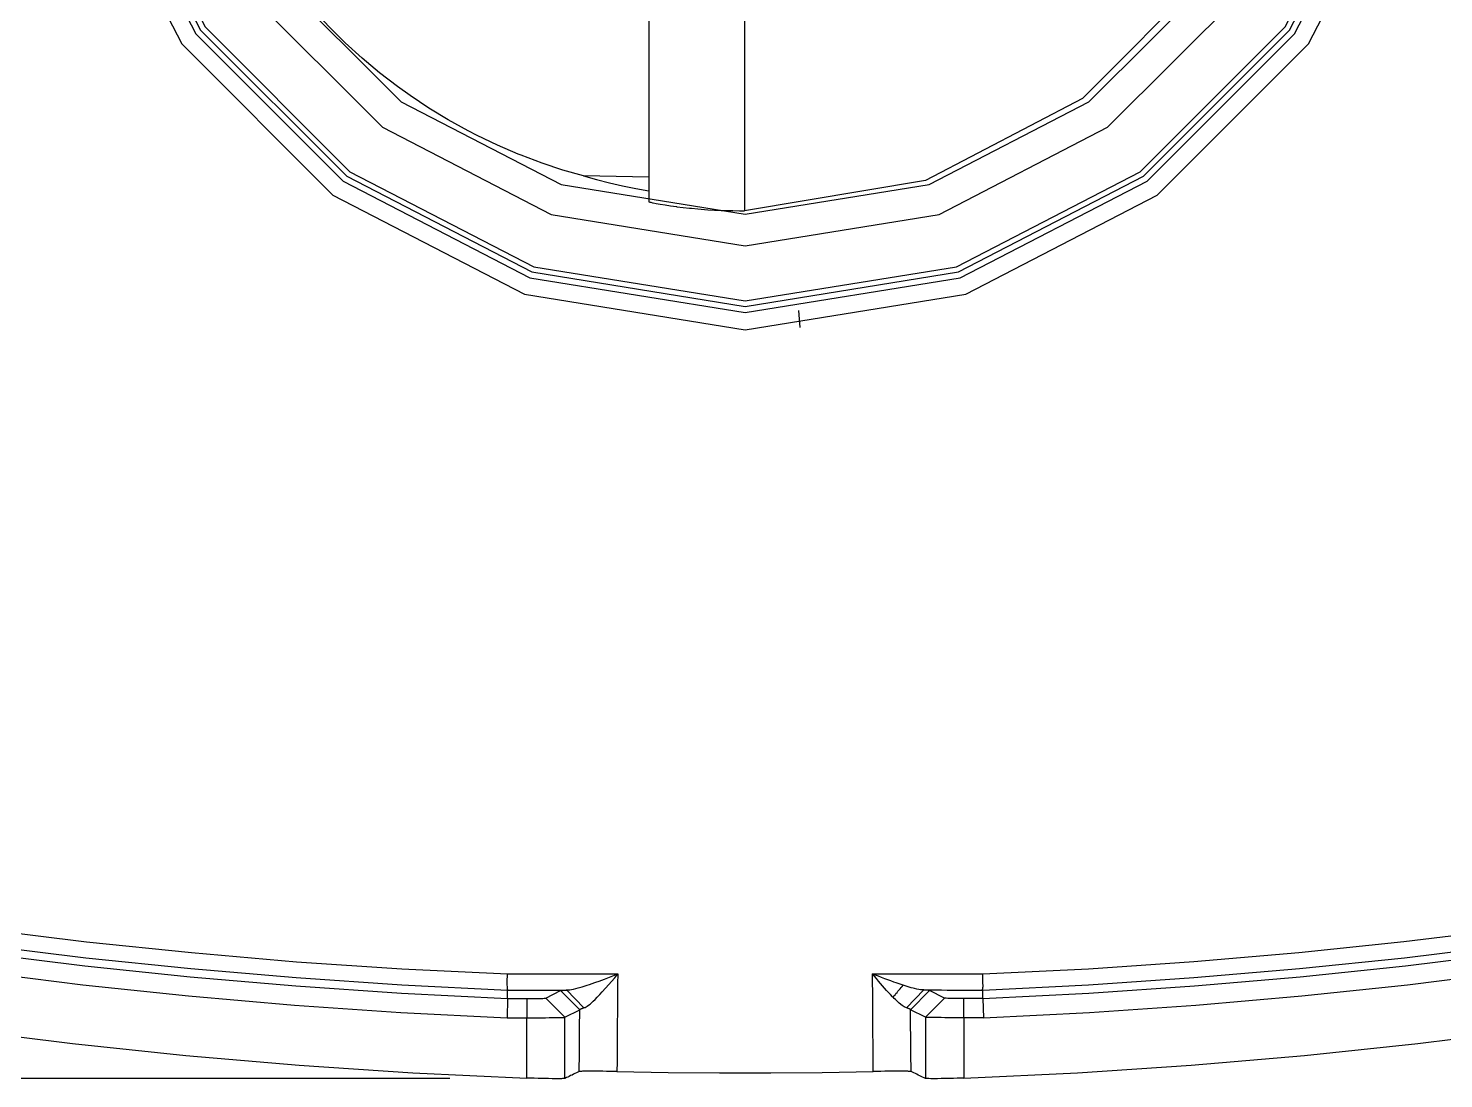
# Model space of a CAD drawing. Header units: millimetres. Extents: x -495897 to 1376592, y -28539 to 470976.
# Drawn here: x 181921 to 184323, y 208058 to 209841 of the extents above; entities that cross this region are included whole.
import ezdxf

# ---------------------------------------------------------------- set-up
doc = ezdxf.new("R2010")
doc.units = ezdxf.units.MM

msp = doc.modelspace()

# ---------------------------------------------------------------- linework, layer by layer
at = {"color": 0}
for p, q in [((182974.147, 209907.649), (182974.147, 209546.314)), ((182434.231, 209840.101), (182407.724, 209868.207)), ((183136.634, 209876.826), (183136.634, 209530.896)), ((182458.762, 209816.103), (182434.231, 209840.101)), ((182487.427, 209789.921), (182458.762, 209816.103)), ((182517.184, 209765.208), (182487.427, 209789.921)), ((182547.643, 209741.769), (182517.184, 209765.208)), ((182568.781, 209726.676), (182547.643, 209741.769)), ((182600.839, 209705.213), (182568.781, 209726.676)), ((182633.625, 209685.128), (182600.839, 209705.213)), ((182667.295, 209666.512), (182633.625, 209685.128)), ((182682.518, 209658.803), (182667.295, 209666.512)), ((182717.098, 209642.163), (182682.518, 209658.803)), ((182752.367, 209626.927), (182717.098, 209642.163)), ((182757.411, 209624.964), (182752.367, 209626.927)), ((182792.862, 209611.522), (182757.411, 209624.964)), ((182828.17, 209599.874), (182792.862, 209611.522)), ((182863.257, 209590.02), (182828.17, 209599.874)), ((182974.147, 209588.044), (182863.257, 209590.02)), ((182974.147, 209546.314), (182974.147, 209546.314)), ((182974.147, 209546.314), (182974.329, 209546.119)), ((182974.329, 209546.119), (182974.888, 209545.937)), ((182974.888, 209545.937), (182975.941, 209545.573)), ((182975.941, 209545.573), (182977.215, 209545.209)), ((182977.215, 209545.209), (182980.426, 209544.52)), ((182980.426, 209544.52), (182981.167, 209544.338)), ((182981.167, 209544.338), (182986.536, 209543.233)), ((182986.536, 209543.233), (182993.322, 209541.998)), ((182993.322, 209541.998), (183001.577, 209540.763)), ((183001.577, 209540.763), (183011.067, 209539.294)), ((183011.067, 209539.294), (183021.298, 209537.864)), ((183021.298, 209537.864), (183021.662, 209537.682)), ((183021.662, 209537.682), (183032.387, 209536.447)), ((183032.387, 209536.447), (183043.125, 209535.394)), ((183043.125, 209535.394), (183046.375, 209535.03)), ((183046.375, 209535.03), (183057.477, 209533.925)), ((183057.477, 209533.925), (183068.761, 209533.054)), ((183068.761, 209533.054), (183074.312, 209532.69)), ((183074.312, 209532.69), (183085.778, 209531.949)), ((183085.778, 209531.949), (183097.062, 209531.455)), ((183097.062, 209531.455), (183104.94, 209531.26)), ((183104.94, 209531.26), (183116.406, 209531.078)), ((183116.406, 209531.078), (183128.054, 209530.896)), ((183128.054, 209530.896), (183136.634, 209530.896)), ((183228.167, 209361.584), (183230.507, 209332.594)), ((182733.751, 208227.256), (182733.933, 208230.142)), ((182733.751, 208224.539), (182733.751, 208227.256)), ((182733.933, 208232.807), (182733.933, 208235.511)), ((182733.933, 208235.511), (182752.731, 208235.511)), ((182733.933, 208230.142), (182733.933, 208232.807)), ((182752.731, 208235.511), (182771.399, 208235.511)), ((182771.399, 208235.511), (182846.422, 208235.511)), ((182846.422, 208235.511), (182865.051, 208235.693)), ((182865.051, 208235.693), (182883.888, 208235.693)), ((182883.888, 208235.693), (182902.699, 208235.693)), ((182898.565, 208226.697), (182904.48, 208228.855)), ((182902.699, 208235.693), (182921.497, 208235.693)), ((182904.48, 208228.855), (182912.878, 208232.248)), ((182910.772, 208222.94), (182916.128, 208229.219)), ((182912.878, 208232.248), (182921.497, 208235.693)), ((182916.128, 208229.219), (182921.315, 208235.693)), ((182921.315, 208235.693), (182921.133, 208219.001)), ((183353.786, 208231.377), (183353.604, 208235.693)), ((183358.791, 208233.535), (183353.604, 208235.511)), ((183356.997, 208231.559), (183353.786, 208235.693)), ((183353.786, 208235.693), (183409.829, 208235.693)), ((183353.786, 208227.256), (183353.786, 208231.377)), ((183353.786, 208223.122), (183353.786, 208227.256)), ((183360.39, 208227.62), (183356.997, 208231.559)), ((183363.965, 208231.559), (183358.791, 208233.535)), ((183363.783, 208223.486), (183360.39, 208227.62)), ((183369.191, 208229.596), (183363.965, 208231.559)), ((183374.378, 208227.438), (183369.191, 208229.596)), ((183379.565, 208225.462), (183374.378, 208227.438)), ((183409.829, 208235.693), (183428.679, 208235.511)), ((183428.679, 208235.511), (183484.904, 208235.511)), ((183484.904, 208235.511), (183503.52, 208235.511)), ((183503.52, 208235.511), (183522.37, 208235.511)), ((183522.37, 208235.511), (183541.181, 208235.511)), ((183541.181, 208232.807), (183540.986, 208235.511)), ((183541.181, 208229.96), (183541.181, 208232.807)), ((183541.181, 208227.256), (183541.181, 208229.96)), ((183541.181, 208224.916), (183541.181, 208227.256)), ((182733.751, 208221.887), (182733.751, 208224.539)), ((182733.751, 208219.183), (182733.751, 208221.887)), ((182733.751, 208216.518), (182733.751, 208219.183)), ((182733.751, 208216.336), (182733.751, 208216.518)), ((182733.933, 208214.178), (182733.751, 208216.336)), ((182733.933, 208211.838), (182733.933, 208214.178)), ((182734.297, 208209.875), (182733.933, 208211.838)), ((182733.933, 208193.768), (182734.297, 208208.263)), ((182734.661, 208208.263), (182734.297, 208209.875)), ((182734.297, 208208.263), (182764.379, 208208.263)), ((182764.379, 208208.263), (182774.428, 208208.263)), ((182774.428, 208208.263), (182834.462, 208208.263)), ((182799.141, 208194.639), (182824.413, 208207.353)), ((182824.413, 208207.353), (182824.92, 208207.535)), ((182824.413, 208207.353), (182856.835, 208174.788)), ((182824.92, 208207.535), (182825.83, 208207.717)), ((182825.83, 208207.717), (182826.389, 208207.717)), ((182826.389, 208207.717), (182827.442, 208207.717)), ((182827.442, 208207.717), (182828.352, 208207.899)), ((182828.352, 208207.899), (182829.405, 208207.899)), ((182829.405, 208207.899), (182830.51, 208208.081)), ((182830.51, 208208.081), (182831.381, 208208.081)), ((182831.381, 208208.081), (182832.486, 208208.081)), ((182832.486, 208208.081), (182833.357, 208208.263)), ((182833.357, 208208.263), (182834.462, 208208.445)), ((182834.462, 208208.445), (182863.621, 208177.999)), ((182834.462, 208208.445), (182837.114, 208208.445)), ((182837.114, 208208.445), (182840, 208208.809)), ((182840, 208208.809), (182843.029, 208209.316)), ((182843.029, 208209.316), (182846.24, 208209.875)), ((182846.24, 208209.875), (182849.997, 208210.785)), ((182849.997, 208210.785), (182854.131, 208211.838)), ((182854.131, 208211.838), (182860.969, 208213.814)), ((182860.969, 208213.814), (182867.755, 208215.972)), ((182867.755, 208215.972), (182875.269, 208218.312)), ((182875.269, 208218.312), (182876.01, 208218.676)), ((182876.01, 208218.676), (182884.083, 208221.341)), ((182884.083, 208221.341), (182889.946, 208223.486)), ((182889.946, 208223.486), (182898.565, 208226.697)), ((182890.687, 208200.554), (182894.99, 208205.234)), ((182894.99, 208205.234), (182900.541, 208211.292)), ((182900.541, 208211.292), (182905.91, 208217.389)), ((182905.91, 208217.389), (182910.772, 208222.94)), ((182921.133, 208219.001), (182921.133, 208202.348)), ((183353.786, 208219.001), (183353.786, 208223.122)), ((183353.786, 208214.919), (183353.786, 208219.001)), ((183353.968, 208210.785), (183353.786, 208214.919)), ((183353.968, 208206.664), (183353.968, 208210.785)), ((183353.968, 208202.348), (183353.968, 208206.664)), ((183367.228, 208219.547), (183363.783, 208223.486)), ((183370.803, 208215.608), (183367.228, 208219.547)), ((183374.196, 208211.656), (183370.803, 208215.608)), ((183377.589, 208207.717), (183374.196, 208211.656)), ((183380.475, 208204.688), (183377.589, 208207.717)), ((183384.791, 208223.668), (183379.565, 208225.462)), ((183384.05, 208200.931), (183380.475, 208204.688)), ((183389.965, 208221.705), (183384.791, 208223.668)), ((183393.735, 208220.47), (183389.965, 208221.705)), ((183393.553, 208202.348), (183395.334, 208204.324)), ((183398.909, 208218.676), (183393.735, 208220.47)), ((183395.334, 208204.324), (183396.946, 208206.287)), ((183396.946, 208206.287), (183398.727, 208208.445)), ((183398.727, 208208.445), (183400.521, 208210.421)), ((183404.278, 208216.882), (183398.909, 208218.676)), ((183400.521, 208210.421), (183402.315, 208212.397)), ((183402.315, 208212.397), (183403.914, 208214.36)), ((183403.914, 208214.36), (183405.747, 208216.336)), ((183405.747, 208216.336), (183404.278, 208216.882)), ((183409.14, 208215.231), (183405.747, 208216.336)), ((183412.533, 208214.178), (183409.14, 208215.231)), ((183411.48, 208177.999), (183440.652, 208208.445)), ((183415.926, 208213.268), (183412.533, 208214.178)), ((183419.501, 208212.215), (183415.926, 208213.268)), ((183418.266, 208174.788), (183450.688, 208207.353)), ((183422.946, 208211.292), (183419.501, 208212.215)), ((183425.234, 208210.785), (183422.946, 208211.292)), ((183428.822, 208209.875), (183425.234, 208210.785)), ((183429.004, 208209.875), (183428.822, 208209.875)), ((183432.254, 208209.316), (183429.004, 208209.875)), ((183435.283, 208208.809), (183432.254, 208209.316)), ((183437.987, 208208.445), (183435.283, 208208.809)), ((183440.652, 208208.445), (183437.987, 208208.445)), ((183441.562, 208208.263), (183440.652, 208208.445)), ((183440.652, 208208.445), (183470.591, 208208.445)), ((183442.615, 208208.081), (183441.562, 208208.263)), ((183443.538, 208208.081), (183442.615, 208208.081)), ((183444.591, 208208.081), (183443.538, 208208.081)), ((183445.696, 208207.899), (183444.591, 208208.081)), ((183446.567, 208207.899), (183445.696, 208207.899)), ((183447.659, 208207.899), (183446.567, 208207.899)), ((183448.725, 208207.717), (183447.659, 208207.899)), ((183447.659, 208207.899), (183447.659, 208207.899)), ((183449.271, 208207.717), (183448.725, 208207.717)), ((183449.96, 208207.535), (183449.271, 208207.717)), ((183450.688, 208207.353), (183449.96, 208207.535)), ((183476.142, 208194.639), (183450.688, 208207.353)), ((183470.591, 208208.445), (183480.588, 208208.263)), ((183480.588, 208208.263), (183540.804, 208208.263)), ((183539.894, 208208.263), (183540.258, 208209.004)), ((183540.258, 208209.004), (183540.44, 208209.498)), ((183540.44, 208209.498), (183540.804, 208210.421)), ((183540.804, 208210.421), (183541.181, 208211.474)), ((183541.181, 208193.768), (183540.804, 208208.263)), ((183541.181, 208222.251), (183541.181, 208224.916)), ((183541.181, 208219.547), (183541.181, 208222.251)), ((183541.363, 208216.7), (183541.181, 208219.547)), ((183541.181, 208212.761), (183541.363, 208214.178)), ((183541.181, 208211.474), (183541.181, 208212.761)), ((183541.363, 208216.336), (183541.363, 208216.7)), ((183541.363, 208215.972), (183541.363, 208216.336)), ((183541.363, 208214.178), (183541.363, 208215.972)), ((182733.933, 208193.768), (182733.374, 208161.346)), ((182733.933, 208193.768), (182766.719, 208193.768)), ((182766.719, 208193.768), (182766.719, 208161.346)), ((182766.719, 208193.768), (182772.27, 208193.768)), ((182772.27, 208193.768), (182775.481, 208193.95)), ((182775.481, 208193.95), (182779.238, 208193.95)), ((182779.238, 208193.95), (182782.501, 208193.95)), ((182782.501, 208193.95), (182785.894, 208193.95)), ((182785.894, 208193.95), (182788.91, 208193.95)), ((182788.91, 208193.95), (182789.833, 208194.093)), ((182789.833, 208194.093), (182793.044, 208194.093)), ((182793.044, 208194.093), (182793.954, 208194.093)), ((182793.954, 208194.093), (182796.255, 208194.275)), ((182796.255, 208194.275), (182796.437, 208194.275)), ((182796.437, 208194.275), (182798.231, 208194.457)), ((182798.231, 208194.457), (182798.777, 208194.457)), ((182798.777, 208194.457), (182799.141, 208194.639)), ((182799.141, 208194.639), (182831.563, 208162.035)), ((182866.143, 208178.87), (182867.573, 208179.78)), ((182867.573, 208179.78), (182869.172, 208180.651)), ((182869.172, 208180.651), (182869.536, 208180.846)), ((182869.536, 208180.846), (182871.876, 208182.627)), ((182871.876, 208182.627), (182874.216, 208184.421)), ((182874.216, 208184.421), (182876.192, 208186.254)), ((182876.192, 208186.254), (182879.403, 208189.101)), ((182879.403, 208189.101), (182882.796, 208192.299)), ((182882.796, 208192.299), (182886.553, 208196.069)), ((182886.553, 208196.069), (182890.687, 208200.554)), ((182920.951, 208185.89), (182920.769, 208169.38)), ((182921.133, 208202.348), (182920.951, 208185.89)), ((183353.968, 208198.227), (183353.968, 208202.348)), ((183353.968, 208194.093), (183353.968, 208198.227)), ((183354.15, 208181.756), (183353.968, 208194.093)), ((183354.293, 208169.38), (183354.15, 208181.756)), ((183387.638, 208196.979), (183384.05, 208200.931)), ((183388.548, 208196.251), (183387.638, 208196.979)), ((183388.548, 208196.251), (183390.16, 208198.227)), ((183390.524, 208194.093), (183388.548, 208196.251)), ((183390.16, 208198.227), (183391.941, 208200.19)), ((183392.63, 208191.987), (183390.524, 208194.093)), ((183391.941, 208200.19), (183393.553, 208202.348)), ((183394.788, 208190.011), (183392.63, 208191.987)), ((183396.946, 208188.035), (183394.788, 208190.011)), ((183399.104, 208186.072), (183396.946, 208188.035)), ((183401.431, 208184.096), (183399.104, 208186.072)), ((183401.99, 208183.55), (183401.431, 208184.096)), ((183401.431, 208184.096), (183401.431, 208184.096)), ((183403.914, 208181.938), (183401.99, 208183.55)), ((183405.747, 208180.651), (183403.914, 208181.938)), ((183407.359, 208179.78), (183405.747, 208180.651)), ((183408.776, 208179.052), (183407.359, 208179.78)), ((183410.011, 208178.363), (183408.776, 208179.052)), ((183443.72, 208162.035), (183476.142, 208194.639)), ((183476.506, 208194.457), (183476.142, 208194.639)), ((183477.013, 208194.457), (183476.506, 208194.457)), ((183478.625, 208194.275), (183477.013, 208194.457)), ((183478.989, 208194.275), (183478.625, 208194.275)), ((183481.329, 208194.093), (183478.989, 208194.275)), ((183482.057, 208194.093), (183481.329, 208194.093)), ((183485.45, 208194.093), (183482.057, 208194.093)), ((183486.139, 208193.95), (183485.45, 208194.093)), ((183489.402, 208193.95), (183486.139, 208193.95)), ((183492.613, 208193.95), (183489.402, 208193.95)), ((183495.824, 208193.95), (183492.613, 208193.95)), ((183499.763, 208193.95), (183495.824, 208193.95)), ((183503.013, 208193.768), (183499.763, 208193.95)), ((183508.564, 208193.768), (183503.013, 208193.768)), ((183541.181, 208193.768), (183508.564, 208193.768)), ((183508.564, 208161.346), (183508.564, 208193.768)), ((183541.181, 208193.768), (183541.87, 208161.346)), ((182733.374, 208161.346), (182766.719, 208161.346)), ((182766.719, 208058.854), (182766.719, 208161.346)), ((182766.719, 208161.346), (182777.821, 208161.346)), ((182777.821, 208161.346), (182784.282, 208161.346)), ((182784.282, 208161.346), (182791.991, 208161.346)), ((182791.991, 208161.346), (182798.413, 208161.346)), ((182798.413, 208161.346), (182805.056, 208161.489)), ((182805.056, 208161.489), (182811.53, 208161.489)), ((182811.53, 208161.489), (182812.947, 208161.489)), ((182812.947, 208161.489), (182819.551, 208161.671)), ((182819.551, 208161.671), (182821.345, 208161.671)), ((182821.345, 208161.671), (182825.648, 208161.853)), ((182825.648, 208161.853), (182826.883, 208161.853)), ((182826.883, 208161.853), (182829.782, 208161.853)), ((182829.782, 208161.853), (182830.835, 208162.035)), ((182829.782, 208161.853), (182829.782, 208161.853)), ((182830.835, 208162.035), (182831.563, 208162.035)), ((182831.563, 208162.035), (182856.835, 208174.788)), ((182831.563, 208058.295), (182831.563, 208162.035)), ((182856.653, 208153.832), (182856.835, 208164.375)), ((182856.835, 208174.788), (182857.199, 208175.295)), ((182856.835, 208164.375), (182856.835, 208174.788)), ((182857.199, 208175.295), (182857.524, 208175.659)), ((182857.524, 208175.659), (182858.07, 208176.023)), ((182858.07, 208176.205), (182858.993, 208176.387)), ((182858.07, 208176.023), (182858.07, 208176.205)), ((182858.993, 208176.387), (182859.318, 208176.569)), ((182859.318, 208176.569), (182860.046, 208176.894)), ((182860.046, 208176.894), (182860.774, 208177.076)), ((182860.774, 208177.076), (182861.463, 208177.44)), ((182861.463, 208177.44), (182862.022, 208177.635)), ((182862.022, 208177.635), (182862.932, 208177.817)), ((182862.932, 208177.817), (182863.439, 208177.999)), ((182863.621, 208177.999), (182864.908, 208178.363)), ((182864.908, 208178.363), (182866.143, 208178.87)), ((182920.769, 208169.38), (182920.587, 208152.727)), ((183354.293, 208156.848), (183354.293, 208169.38)), ((183354.475, 208144.472), (183354.293, 208156.848)), ((183411.48, 208177.999), (183410.011, 208178.363)), ((183412.169, 208177.817), (183411.48, 208177.999)), ((183412.897, 208177.635), (183412.169, 208177.817)), ((183413.586, 208177.44), (183412.897, 208177.635)), ((183414.327, 208177.076), (183413.586, 208177.44)), ((183415.055, 208176.894), (183414.327, 208177.076)), ((183415.744, 208176.569), (183415.055, 208176.894)), ((183416.29, 208176.387), (183415.744, 208176.569)), ((183417.031, 208176.023), (183416.29, 208176.387)), ((183417.538, 208175.659), (183417.031, 208176.023)), ((183417.902, 208175.295), (183417.538, 208175.659)), ((183418.266, 208174.788), (183417.902, 208175.295)), ((183443.72, 208162.035), (183418.084, 208174.788)), ((183418.266, 208164.375), (183418.084, 208174.788)), ((183418.448, 208153.832), (183418.266, 208164.375)), ((183444.409, 208162.035), (183443.538, 208162.035)), ((183443.72, 208162.035), (183443.72, 208058.295)), ((183445.332, 208161.853), (183444.409, 208162.035)), ((183445.514, 208161.853), (183445.332, 208161.853)), ((183448.348, 208161.853), (183445.514, 208161.853)), ((183449.453, 208161.853), (183448.348, 208161.853)), ((183453.717, 208161.671), (183449.453, 208161.853)), ((183455.693, 208161.671), (183453.717, 208161.671)), ((183462.154, 208161.489), (183455.693, 208161.671)), ((183463.766, 208161.489), (183462.154, 208161.489)), ((183470.227, 208161.489), (183463.766, 208161.489)), ((183476.649, 208161.346), (183470.227, 208161.489)), ((183483.305, 208161.346), (183476.649, 208161.346)), ((183491.001, 208161.346), (183483.305, 208161.346)), ((183497.475, 208161.346), (183491.001, 208161.346)), ((183508.564, 208161.346), (183497.475, 208161.346)), ((183541.87, 208161.346), (183508.564, 208161.346)), ((183508.564, 208161.346), (183508.564, 208058.854)), ((182856.289, 208122.463), (182856.471, 208132.824)), ((182856.471, 208132.824), (182856.653, 208143.419)), ((182856.653, 208143.419), (182856.653, 208153.832)), ((182920.587, 208152.727), (182920.444, 208136.269)), ((182920.444, 208136.269), (182920.444, 208119.564)), ((183354.475, 208132.135), (183354.475, 208144.472)), ((183354.657, 208119.564), (183354.475, 208132.135)), ((183418.448, 208143.419), (183418.448, 208153.832)), ((183418.63, 208132.824), (183418.448, 208143.419)), ((183418.63, 208122.463), (183418.63, 208132.824)), ((182856.107, 208101.312), (182856.289, 208111.868)), ((182856.289, 208111.868), (182856.289, 208122.463)), ((182920.444, 208119.564), (182920.262, 208102.924)), ((183354.839, 208107.227), (183354.657, 208119.564)), ((183354.839, 208094.669), (183354.839, 208107.227)), ((183418.812, 208111.868), (183418.63, 208122.463)), ((183418.812, 208101.312), (183418.812, 208111.868)), ((182855.925, 208080.356), (182856.107, 208090.912)), ((182856.107, 208090.912), (182856.107, 208101.312)), ((182920.08, 208086.453), (182919.898, 208069.943)), ((182920.262, 208102.924), (182920.08, 208086.453)), ((183355.021, 208082.332), (183354.839, 208094.669)), ((183419.007, 208090.912), (183418.812, 208101.312)), ((183419.189, 208080.356), (183419.007, 208090.912)), ((182834.085, 208059.582), (182831.563, 208058.295)), ((182836.386, 208060.635), (182834.085, 208059.582)), ((182838.908, 208061.74), (182836.386, 208060.635)), ((182841.248, 208062.975), (182838.908, 208061.74)), ((182843.77, 208064.028), (182841.248, 208062.975)), ((182846.24, 208065.315), (182843.77, 208064.028)), ((182848.58, 208066.368), (182846.24, 208065.315)), ((182851.102, 208067.655), (182848.58, 208066.368)), ((182853.442, 208068.708), (182851.102, 208067.655)), ((182855.925, 208069.761), (182853.442, 208068.708)), ((182855.925, 208069.761), (182855.925, 208080.356)), ((182856.471, 208069.943), (182855.925, 208069.761)), ((182857.199, 208070.125), (182856.471, 208069.943)), ((182857.706, 208070.125), (182857.199, 208070.125)), ((182860.046, 208070.125), (182857.706, 208070.125)), ((182861.658, 208070.32), (182860.046, 208070.125)), ((182864.908, 208070.32), (182861.658, 208070.32)), ((182867.573, 208070.502), (182864.908, 208070.32)), ((182874.034, 208070.502), (182867.573, 208070.502)), ((182875.633, 208070.502), (182874.034, 208070.502)), ((182881.925, 208070.502), (182875.633, 208070.502)), ((182888.347, 208070.32), (182881.925, 208070.502)), ((182894.808, 208070.32), (182888.347, 208070.32)), ((182895.861, 208070.32), (182894.808, 208070.32)), ((182902.335, 208070.125), (182895.861, 208070.32)), ((182908.796, 208070.125), (182902.335, 208070.125)), ((182915.218, 208069.943), (182908.796, 208070.125)), ((182919.898, 208069.943), (182915.218, 208069.943)), ((183355.021, 208069.943), (183355.021, 208082.332)), ((183361.495, 208069.943), (183355.021, 208069.943)), ((183367.917, 208070.125), (183361.495, 208069.943)), ((183374.378, 208070.32), (183367.917, 208070.125)), ((183379.058, 208070.32), (183374.378, 208070.32)), ((183385.48, 208070.32), (183379.058, 208070.32)), ((183391.941, 208070.502), (183385.48, 208070.32)), ((183398.363, 208070.502), (183391.941, 208070.502)), ((183399.468, 208070.502), (183398.363, 208070.502)), ((183405.89, 208070.502), (183399.468, 208070.502)), ((183407.359, 208070.502), (183405.89, 208070.502)), ((183410.193, 208070.32), (183407.359, 208070.502)), ((183413.456, 208070.32), (183410.193, 208070.32)), ((183415.055, 208070.125), (183413.456, 208070.32)), ((183417.356, 208070.125), (183415.055, 208070.125)), ((183417.902, 208070.125), (183417.356, 208070.125)), ((183418.63, 208069.943), (183417.902, 208070.125)), ((183419.189, 208069.761), (183418.63, 208069.943)), ((183419.189, 208069.761), (183419.189, 208080.356)), ((183421.659, 208068.708), (183419.189, 208069.761)), ((183423.999, 208067.655), (183421.659, 208068.708)), ((183426.521, 208066.368), (183423.999, 208067.655)), ((183429.004, 208065.315), (183426.521, 208066.368)), ((183431.344, 208064.028), (183429.004, 208065.315)), ((183433.866, 208062.793), (183431.344, 208064.028)), ((183436.388, 208061.74), (183433.866, 208062.793)), ((183438.676, 208060.635), (183436.388, 208061.74)), ((183441.198, 208059.4), (183438.676, 208060.635)), ((183443.72, 208058.295), (183441.198, 208059.4)), ((182636.472, 208058.295), (176187.439, 208058.295)), ((182773.18, 208058.672), (182766.719, 208058.854)), ((182779.602, 208058.477), (182773.18, 208058.672)), ((182786.076, 208058.295), (182779.602, 208058.477)), ((182790.704, 208058.165), (182786.076, 208058.295)), ((182797.165, 208057.983), (182790.704, 208058.165)), ((182803.821, 208057.983), (182797.165, 208057.983)), ((182810.243, 208057.788), (182803.821, 208057.983)), ((182811.348, 208057.788), (182810.243, 208057.788)), ((182817.952, 208057.788), (182811.348, 208057.788)), ((182819.551, 208057.788), (182817.952, 208057.788)), ((182822.437, 208057.788), (182819.551, 208057.788)), ((182825.648, 208057.788), (182822.437, 208057.788)), ((182827.442, 208057.983), (182825.648, 208057.788)), ((182829.782, 208058.165), (182827.442, 208057.983)), ((182830.328, 208058.165), (182829.782, 208058.165)), ((182831.017, 208058.165), (182830.328, 208058.165)), ((182831.563, 208058.295), (182831.017, 208058.165)), ((183444.045, 208058.165), (183443.538, 208058.295)), ((183444.773, 208058.165), (183444.045, 208058.165)), ((183445.514, 208058.165), (183444.773, 208058.165)), ((183447.854, 208057.983), (183445.514, 208058.165)), ((183449.453, 208057.983), (183447.854, 208057.983)), ((183452.664, 208057.788), (183449.453, 208057.983)), ((183455.693, 208057.788), (183452.664, 208057.788)), ((183462.154, 208057.788), (183455.693, 208057.788)), ((183463.766, 208057.788), (183462.154, 208057.788)), ((183470.227, 208057.983), (183463.766, 208057.788)), ((183476.831, 208057.983), (183470.227, 208057.983)), ((183483.305, 208058.165), (183476.831, 208057.983)), ((183484.358, 208058.165), (183483.305, 208058.165)), ((183491.001, 208058.295), (183484.358, 208058.165)), ((183497.475, 208058.477), (183491.001, 208058.295)), ((183503.897, 208058.672), (183497.475, 208058.477)), ((183508.564, 208058.854), (183503.897, 208058.672))]:
    msp.add_line(p, q, dxfattribs=at)
for points in [[(181953.049, 210513.514), (182013.434, 210139.101), (182181.576, 209813.932), (182437.975, 209557.533), (182763.131, 209389.404), (183137.557, 209329.019)], [(181982.078, 210513.514), (182040.994, 210148.24), (182205.028, 209831.04), (182455.161, 209580.92), (182772.348, 209416.899), (183137.557, 209358.009)], [(181992.452, 210513.514), (182050.835, 210151.62), (182213.4, 209837.319), (182461.284, 209589.487), (182775.624, 209426.961), (183137.557, 209368.591)], [(182001.942, 210513.514), (182059.831, 210154.597), (182221.044, 209842.896), (182466.861, 209597.131), (182778.601, 209435.957), (183137.557, 209378.094)], [(182095.633, 210513.514), (182148.738, 210184.198), (182296.613, 209898.185), (182522.137, 209672.635), (182808.163, 209524.721), (183137.557, 209471.603)], [(182149.193, 210513.514), (182199.594, 210201.111), (182339.903, 209929.801), (182553.844, 209715.847), (182825.167, 209575.551), (183137.557, 209525.163)], [(183137.557, 209329.019), (183511.957, 209389.404), (183837.074, 209557.533), (184093.421, 209813.932), (184261.511, 210139.101), (184321.87, 210513.514)], [(183137.557, 209358.009), (183502.753, 209416.899), (183819.94, 209580.92), (184070.073, 209831.04), (184234.107, 210148.24), (184293.023, 210513.514)], [(183137.557, 209368.591), (183499.386, 209426.961), (183813.674, 209589.487), (184061.532, 209837.319), (184224.097, 210151.62), (184282.48, 210513.514)], [(183137.557, 209378.094), (183496.409, 209435.97), (183808.097, 209597.131), (184053.888, 209842.896), (184215.088, 210154.597), (184272.977, 210513.514)], [(183137.557, 209471.603), (183466.782, 209524.721), (183752.743, 209672.635), (183978.267, 209898.185), (184126.168, 210184.198), (184179.286, 210513.514)], [(183137.557, 209525.163), (183449.856, 209575.551), (183721.114, 209715.86), (183935.029, 209929.801), (184075.338, 210201.111), (184125.726, 210513.514)], [(184106.915, 210507.235), (184057.554, 210199.85), (183920.001, 209932.609), (183710.116, 209721.411), (183443.707, 209582.194), (183136.634, 209530.896)], [(182863.257, 209590.02), (182885.162, 209583.845), (182907.223, 209578.229), (182929.427, 209573.146), (182951.735, 209568.596), (182974.147, 209564.566)], [(181841.431, 208312.003), (182019.375, 208290.267), (182197.631, 208271.729), (182376.173, 208256.402), (182554.949, 208244.325), (182733.933, 208235.511)], [(183540.986, 208235.511), (183720.048, 208244.403), (183898.876, 208256.493), (184077.444, 208271.82), (184255.726, 208290.371), (184433.683, 208312.185)], [(181840.183, 208284.755), (182018.374, 208263.045), (182196.903, 208244.546), (182375.757, 208229.258), (182554.897, 208217.168), (182734.297, 208208.263)], [(183540.804, 208208.263), (183720.113, 208217.168), (183899.253, 208229.258), (184078.133, 208244.546), (184256.714, 208263.045), (184434.918, 208284.755)], [(181838.402, 208271.508), (182016.892, 208249.486), (182195.746, 208230.675), (182374.899, 208215.114), (182554.312, 208202.816), (182733.933, 208193.768)], [(183541.181, 208193.768), (183720.802, 208202.816), (183900.202, 208215.114), (184079.355, 208230.675), (184258.209, 208249.473), (184436.712, 208271.508)], [(181834.086, 208239.45), (182013.356, 208217.246), (182192.951, 208198.331), (182372.858, 208182.718), (182553.012, 208170.394), (182733.374, 208161.346)], [(183541.87, 208161.346), (183722.245, 208170.316), (183902.412, 208182.64), (184082.293, 208198.279), (184261.836, 208217.22), (184441.015, 208239.45)], [(181804.004, 208141.443), (181995.858, 208117.484), (182188.115, 208097.243), (182380.697, 208080.72), (182573.578, 208067.928), (182766.719, 208058.854)], [(183508.564, 208058.854), (183701.64, 208067.928), (183894.508, 208080.72), (184087.129, 208097.243), (184279.412, 208117.484), (184471.279, 208141.443)], [(182919.898, 208069.943), (183006.959, 208068.409), (183094.007, 208067.642), (183181.042, 208067.642), (183268.051, 208068.409), (183355.021, 208069.943)]]:
    msp.add_lwpolyline(points, dxfattribs=at)

doc.saveas('drawing.dxf')
